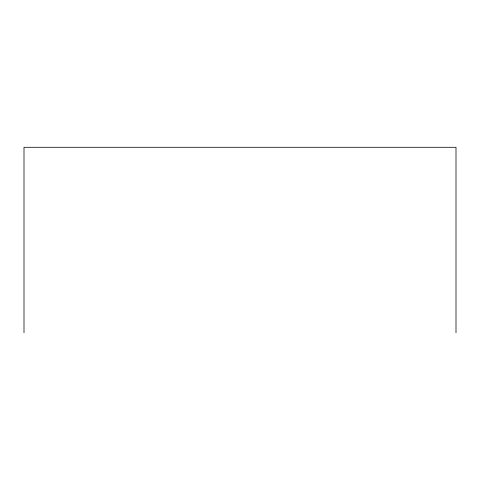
<?xml version="1.0" encoding="UTF-8"?>
<svg xmlns="http://www.w3.org/2000/svg" width="480" height="480" viewBox="0 0 480 480"><rect width="100%" height="100%" fill="white"/><g stroke="black" fill="none" stroke-linecap="round" stroke-linejoin="round"><path stroke-width="0.72" d="M456 332.712L456 147.288L24 147.288L24 332.712"/></g></svg>
